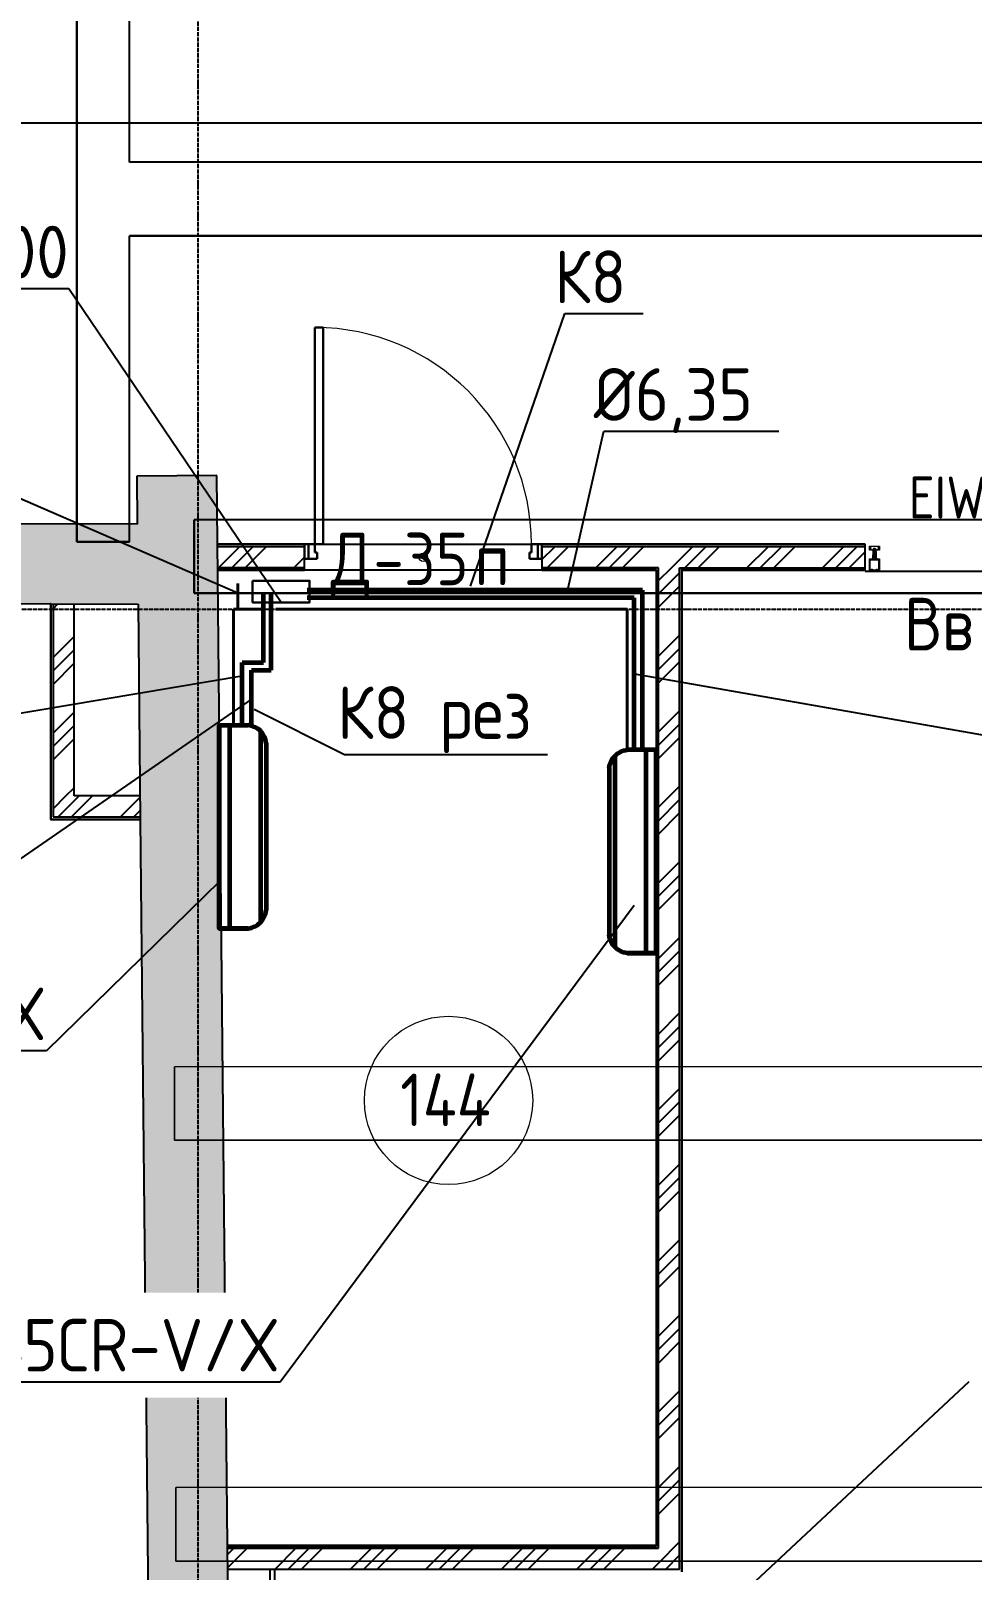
# Model space of a CAD drawing. Header units: millimetres. Extents: x -129048 to 476301, y -5853 to 215316.
# Drawn here: x 41614 to 46092, y 4039 to 11356 of the extents above; entities that cross this region are included whole.
import ezdxf
from ezdxf import colors
from ezdxf.entities.mleader import LeaderData, LeaderLine
from ezdxf.math import Vec2, Vec3

# ---------------------------------------------------------------- set-up
doc = ezdxf.new("R2010")
doc.units = ezdxf.units.MM
doc.linetypes.add('ADSK_Линия сетки', pattern=[25, 20, -2.5, 0, -2.5])
doc.linetypes.add('ADSK_Сверху', pattern=[4.5, 3, -1.5])
for name, color, linetype, lineweight in [('GAZLAITER', 1, 'Continuous', 40), ('Витраж', 251, 'Continuous', 18), ('Двери', 251, 'Continuous', 18), ('Дренаж', 36, 'Continuous', 40), ('Каркас', 7, 'Continuous', 18), ('Кондеи', 6, 'Continuous', 60), ('Марки', 7, 'Continuous', 20), ('Марки дверей', 7, 'Continuous', 20), ('Марки помещений', 7, 'Continuous', 20), ('Узлы', 7, 'Continuous', 18)]:
    doc.layers.add(name, color=color, linetype=linetype, lineweight=lineweight)
doc.layers.add('Стены внутренние', color=5, linetype='Continuous', lineweight=18, true_color=0x0000ff)
doc.layers.add('Стены штриховка', color=5, linetype='Continuous', lineweight=18, true_color=0x0000ff)
doc.layers.get('Витраж').off()
doc.styles.add('GOST Common_1', font='GOST Common_0.ttf', dxfattribs={"width": 0.9, "height": 200})
doc.styles.add('GOST Common_2', font='GOST Common_0.ttf', dxfattribs={"width": 0.9, "height": 250})
doc.styles.add('PIK', font='isocpeur.ttf', dxfattribs={"width": 0.9, "height": 250})
pattern_1 = [(45, (0, 0), (-179.6051, 179.6051), []), (45, (63.5, 0), (0, 359.2102), []), (45, (-63.5, 0), (0, 359.2102), [])]

# ---------------------------------------------------------------- blocks, each defined once
blk = doc.blocks.new('ADSK_БалкаЖБ_Прямоугольная - 350х280мм-843460-01 План 1-го этажа маркировочный')
at = {"layer": 'Каркас', "color": 253, "linetype": 'ADSK_Сверху', "true_color": 0xaaaaaa}
for p, q in [((-3601.1, 175), (-3601.1, -175)), ((-3601.1, 175), (3601.1, 175)), ((3601.1, -175), (3601.1, 175)), ((-3601.1, -175), (3601.1, -175))]:
    blk.add_line(p, q, dxfattribs=at)
at = {"layer": 'Каркас', "color": 253, "linetype": 'ADSK_Сверху', "true_color": 0xb2b2b2}
for p, q in [((-3601.1, -175), (-3601.1, 175)), ((3601.1, 175), (-3601.1, 175)), ((3601.1, 175), (3601.1, -175)), ((-3601.1, -175), (3601.1, -175))]:
    blk.add_line(p, q, dxfattribs=at)
blk = doc.blocks.new('ADSK_БалкаЖБ_Прямоугольная - 350х280мм-843461-01 План 1-го этажа маркировочный')
at = {"layer": 'Каркас', "color": 253, "linetype": 'ADSK_Сверху', "true_color": 0xaaaaaa}
for p, q in [((-3601.1, 175), (-3601.1, -175)), ((-3601.1, 175), (3601.1, 175)), ((3601.1, -175), (3601.1, 175)), ((-3601.1, -175), (3601.1, -175))]:
    blk.add_line(p, q, dxfattribs=at)
at = {"layer": 'Каркас', "color": 253, "linetype": 'ADSK_Сверху', "true_color": 0xb2b2b2}
for p, q in [((-3601.1, -175), (-3601.1, 175)), ((3601.1, 175), (-3601.1, 175)), ((3601.1, 175), (3601.1, -175)), ((-3601.1, -175), (3601.1, -175))]:
    blk.add_line(p, q, dxfattribs=at)
blk = doc.blocks.new('Прямоугольный импост - 48х116-1503859-01 План 1-го этажа маркировочный')
at = {"layer": 'Узлы', "color": 5, "true_color": 0x0000ff}
for p, q in [((-24, 76.5), (-24, 20.5)), ((24, 76.5), (-24, 76.5)), ((-21.5, 23), (-21.5, 74)), ((-21.5, 74), (-16.6, 74)), ((-7.6, 74), (7.6, 74)), ((16.6, 74), (21.5, 74)), ((21.5, 74), (21.5, 23)), ((24, 20.5), (24, 76.5)), ((-24, 20.5), (-18.1, 20.5)), ((-21, 23), (-21.5, 23)), ((-21, 26.1), (-21, 23)), ((-4.1, 26.8), (-20.2, 26.8)), ((-17.2, 24.3), (-15.8, 24.3)), ((-15.1, 72.4), (-15.1, 70.9)), ((-15.1, 70.9), (-9.2, 70.9)), ((-15, 20.5), (-11.8, 20.5)), ((-11, 21.3), (-11, 23.5)), ((-10.5, 24.3), (-10.5, 22.4)), ((-10.2, 24.3), (-5.9, 24.3)), ((-9.7, 21.7), (-8, 21.7)), ((-9.2, 70.9), (-9.2, 72.4)), ((-8, 21.7), (-8, 2.5)), ((-8, -14.1), (-8, 0)), ((-7.7, 2.2), (-6.7, 2.2)), ((-6.7, 0.3), (-7.7, 0.3)), ((-6.4, 2), (-6.4, 0.6)), ((-5.4, 5.1), (-5.4, 22.8)), ((-3.5, 5.1), (-5.4, 5.1)), ((-5.1, 23.5), (-5.1, 21.3)), ((-4.3, 20.5), (-0.8, 20.5)), ((-2.6, 23.8), (-2.6, 25.3)), ((2.6, 23.8), (-2.6, 23.8)), ((-2.5, -1.3), (-1.1, 4.3)), ((-0.8, 20.5), (0, 21.3)), ((0, 21.3), (0.8, 20.5)), ((0.8, 20.5), (4.3, 20.5)), ((1.1, 4.3), (2.5, -1.3)), ((2.6, 25.3), (2.6, 23.8)), ((5.4, 5.1), (3.5, 5.1)), ((20.2, 26.8), (4.1, 26.8)), ((5.1, 21.3), (5.1, 23.5)), ((5.4, 22.8), (5.4, 5.1)), ((5.9, 24.3), (10.2, 24.3)), ((6.4, 0.6), (6.4, 2)), ((6.7, 2.2), (7.7, 2.2)), ((7.7, 0.3), (6.7, 0.3)), ((8, 2.5), (8, 21.7)), ((8, 21.7), (9.7, 21.7)), ((8, -14.1), (8, 0)), ((9.2, 72.4), (9.2, 70.9)), ((9.2, 70.9), (15.1, 70.9)), ((10.5, 22.4), (10.5, 24.3)), ((11, 23.5), (11, 21.3)), ((11.8, 20.5), (15, 20.5)), ((15.1, 70.9), (15.1, 72.4)), ((15.8, 24.3), (17.2, 24.3)), ((18.1, 20.5), (24, 20.5)), ((21, 23), (21, 26.1)), ((21.5, 23), (21, 23)), ((-24, -20), (-24, -24.7)), ((-24, -27.3), (-24, -39.5)), ((-24, -39.5), (24, -39.5)), ((-21.4, -19.5), (-23.5, -19.5)), ((-23.2, -25.5), (-22.2, -25.5)), ((-22.7, -38.2), (-22.7, -27.8)), ((-22.7, -27.8), (-22, -27.8)), ((-7.4, -38.2), (-22.7, -38.2)), ((-22, -25.7), (-22.5, -25.7)), ((-21.8, -28), (-19.1, -32.6)), ((-18.3, -23.3), (-20.5, -23.3)), ((-18.9, -28.9), (-18.9, -25.5)), ((-18.9, -25.5), (-16, -25.5)), ((-17.4, -31.6), (-18.9, -28.9)), ((-5.7, -19.5), (-17.4, -19.5)), ((-14.5, -24), (-14.5, -22)), ((-14.5, -22), (-8.3, -22)), ((-8.3, -22), (-7.6, -22.7)), ((-6.9, -14.1), (-8, -14.1)), ((-0.4, -22.7), (-7.6, -22.7)), ((0, -38), (-7.4, -38.2)), ((-6.9, -14.1), (-6.6, -14.5)), ((-6.6, -14.5), (-6.2, -14.1)), ((-6.2, -14.1), (-4.3, -14.1)), ((-5.3, -19.1), (-5.7, -19.5)), ((-5, -19.5), (-5.3, -19.1)), ((5, -19.5), (-5, -19.5)), ((-2.4, -0.9), (-4.9, -3.8)), ((-4.9, -3.8), (-4.9, -14.1)), ((-4.9, -3.8), (4.9, -3.8)), ((-4.3, -14.1), (-3.9, -14.5)), ((-3.9, -14.5), (-3.6, -14.1)), ((-3.6, -14.1), (-2.5, -14.1)), ((-2.5, -14.1), (-2.5, -1.1)), ((2.4, -0.9), (-2.4, -0.9)), ((-0.4, -22.7), (0, -22.3)), ((0, -22.3), (0.4, -22.7)), ((15.9, -38.2), (0, -38)), ((7.6, -22.7), (0.4, -22.7)), ((4.9, -3.8), (2.4, -0.9)), ((2.5, -1.3), (2.5, -14.1)), ((2.5, -14.1), (3.6, -14.1)), ((3.6, -14.1), (3.9, -14.5)), ((3.9, -14.5), (4.3, -14.1)), ((4.3, -14.1), (6.2, -14.1)), ((4.9, -3.8), (4.9, -14.1)), ((5.3, -19.1), (5, -19.5)), ((5.7, -19.5), (5.3, -19.1)), ((17.4, -19.5), (5.7, -19.5)), ((6.2, -14.1), (6.6, -14.5)), ((6.6, -14.5), (6.9, -14.1)), ((8, -14.1), (6.9, -14.1)), ((7.6, -22.7), (8.3, -22)), ((8.3, -22), (14.5, -22)), ((14.5, -22), (14.5, -24)), ((22.7, -38.2), (15.9, -38.2)), ((16, -25.5), (18.9, -25.5)), ((17, -22), (17, -21.8)), ((18.9, -28.9), (17.4, -31.6)), ((20.5, -23.3), (18.3, -23.3)), ((18.9, -25.5), (18.9, -28.9)), ((19.1, -32.6), (21.8, -28)), ((23.5, -19.5), (21.4, -19.5)), ((21.8, -21.8), (21.8, -22)), ((22.5, -25.7), (22, -25.7)), ((22, -27.8), (22.7, -27.8)), ((22.2, -25.5), (23.2, -25.5)), ((22.7, -27.8), (22.7, -38.2)), ((24, -24.7), (24, -20)), ((24, -39.5), (24, -27.3))]:
    blk.add_line(p, q, dxfattribs=at)
at = {"layer": 'Узлы', "color": 5, "lineweight": 9, "true_color": 0x0000ff}
for p, q in [((0, 28.9), (-2.4, 26.5)), ((-2.4, 26.5), (-2.4, -0.9)), ((2.4, 26.5), (0, 28.9)), ((2.4, -0.9), (2.4, 26.5)), ((-8, -19.5), (-8, -14.1)), ((-6.3, -23.7), (-6.3, -22.7)), ((6.4, -23.7), (-6.3, -23.7)), ((-5.2, -27.2), (-5.2, -23.7)), ((-5.1, -27.3), (5.1, -27.3)), ((3.9, -28.1), (-3.9, -28.1)), ((-2.6, -27.2), (-2.6, -23.7)), ((-2.5, -14.1), (-2.5, -19.5)), ((2.5, -14.1), (2.5, -19.5)), ((2.6, -27.2), (2.6, -23.7)), ((5.2, -27.2), (5.2, -23.7)), ((6.4, -22.7), (6.4, -23.7)), ((8, -14.1), (8, -19.5))]:
    blk.add_line(p, q, dxfattribs=at)
at = {"layer": 'Узлы', "color": 5, "true_color": 0x0000ff}
for centre, radius, start, end in [((-16.6, 72.4), 1.52, 0, 90), ((-7.6, 72.4), 1.52, 90, 180), ((7.6, 72.4), 1.52, 0, 90), ((16.6, 72.4), 1.52, 90, 180), ((-20.2, 26.1), 0.762, 90, 180), ((-17.2, 23), 1.27, 90, 180), ((-16.2, 22.8), 2.29, 180, 225.18969), ((-18.1, 20.9), 0.381, 270, 45.18969), ((-15.8, 23), 1.27, 0, 90), ((-15, 20.9), 0.381, 134.81031, 270), ((-16.9, 22.8), 2.29, 314.81031, 0), ((-11.8, 21.3), 0.762, 270, 0), ((-10.2, 23.5), 0.762, 90, 180), ((-9.7, 22.4), 0.762, 180, 270), ((-7.7, 2.5), 0.254, 180, 270), ((-7.7, 0), 0.254, 90, 180), ((-6.9, 22.8), 1.52, 360, 90), ((-6.7, 2), 0.254, 360, 90), ((-6.7, 0.6), 0.254, 270, 360), ((-5.9, 23.5), 0.762, 0, 90), ((-4.3, 21.3), 0.762, 180, 270), ((-4.1, 25.3), 1.52, 360, 90), ((0, 4), 3.63, 17.50636, 162.49364), ((0, 4), 1.09, 15, 165), ((4.1, 25.3), 1.52, 90, 180), ((4.3, 21.3), 0.762, 270, 0), ((5.9, 23.5), 0.762, 90, 180), ((6.9, 22.8), 1.52, 90, 180), ((6.7, 2), 0.254, 90, 180), ((6.7, 0.6), 0.254, 180, 270), ((7.7, 2.5), 0.254, 270, 0), ((7.7, 0), 0.254, 0, 90), ((9.7, 22.4), 0.762, 270, 0), ((10.2, 23.5), 0.762, 0, 90), ((11.8, 21.3), 0.762, 180, 270), ((15.8, 23), 1.27, 90, 180), ((16.9, 22.8), 2.29, 180, 225.18969), ((15, 20.9), 0.381, 270, 45.18969), ((17.2, 23), 1.27, 0, 90), ((18.1, 20.9), 0.381, 134.81031, 270), ((16.2, 22.8), 2.29, 314.81031, 0), ((20.2, 26.1), 0.762, 0, 90), ((-23.5, -20), 0.508, 90, 180), ((-23.2, -24.7), 0.762, 180, 270), ((-22.5, -27.3), 1.52, 90, 180), ((-22.2, -26.8), 1.27, 288.66292, 90), ((-22, -26.8), 1.02, 270, 90), ((-19.5, -21.8), 2.29, 134.81031, 180), ((-20.5, -22), 1.27, 180, 270), ((-21.4, -19.9), 0.381, 314.81031, 90), ((-18.3, -32.1), 1.02, 210, 30), ((-18.3, -22), 1.27, 270, 0), ((-17.4, -19.9), 0.381, 90, 225.18969), ((-19.3, -21.8), 2.29, 0, 45.18969), ((-16, -24), 1.52, 270, 0), ((16, -24), 1.52, 180, 270), ((19.3, -21.8), 2.29, 134.81031, 180), ((18.3, -22), 1.27, 180, 270), ((18.3, -32.1), 1.02, 150, 330), ((17.4, -19.9), 0.381, 314.81031, 90), ((20.5, -22), 1.27, 270, 0), ((21.4, -19.9), 0.381, 90, 225.18969), ((22.2, -26.8), 1.27, 90, 251.33708), ((22, -26.8), 1.02, 90, 270), ((19.5, -21.8), 2.29, 0, 45.18969), ((22.5, -27.3), 1.52, 360, 90), ((23.2, -24.7), 0.762, 270, 0), ((23.5, -20), 0.508, 0, 90)]:
    blk.add_arc(centre, radius, start, end, dxfattribs=at)
at = {"layer": 'Узлы', "color": 5, "lineweight": 9, "true_color": 0x0000ff}
for centre, radius, start, end in [((-3.9, -26.7), 1.38, 200.94158, 339.07318), ((0, -23.9), 4.19, 234.28733, 305.71267), ((3.9, -26.7), 1.38, 200.94158, 339.07318)]:
    blk.add_arc(centre, radius, start, end, dxfattribs=at)
blk = doc.blocks.new('AC_Дверь_Однопольная - Д-35п 1130х2200h-1983217-01 План 1-го этажа маркировочный')
at = {"layer": 'Двери', "lineweight": 30}
for p, q in [((-515, 1092), (-475, 1092)), ((-515, 62), (-515, 1092)), ((-475, 1092), (-475, 62)), ((-565, 62), (-545, 62)), ((-565, -8), (-565, 62)), ((-545, 62), (-515, 62)), ((-545, -8), (-545, 62)), ((-545, 62), (-545, -8)), ((-475, 62), (-515, 62)), ((-515, 62), (-515, 22)), ((-515, 22), (-505, 22)), ((-505, 22), (-505, -8)), ((505, 22), (515, 22)), ((505, -8), (505, 22)), ((515, 62), (545, 62)), ((515, 22), (515, 62)), ((545, 62), (545, -8)), ((545, 62), (565, 62)), ((545, -8), (545, 62)), ((565, 62), (565, -8)), ((-545, -8), (-565, -8)), ((-505, -8), (-545, -8)), ((545, -8), (505, -8)), ((565, -8), (545, -8))]:
    blk.add_line(p, q, dxfattribs=at)
at = {"layer": 'Двери'}
blk.add_arc((-515, 62), 1030, 0, 90, dxfattribs=at)
blk = doc.blocks.new('ADSK_Марка_Помещение_ОдноЗначение - Номер-247393-01 План 1-го этажа маркировочный')
at = {"layer": 'Марки помещений'}
blk.add_circle((0, 0), 4, dxfattribs=at)
blk = doc.blocks.new('ADSK_Марка_Дверь - Марка типа и комментарии-2020407-01 План 1-го этажа маркировочный')
at = {"layer": 'Марки дверей', "lineweight": 9}
blk.add_circle((0, 0), 0.2, dxfattribs=at)
blk = doc.blocks.new('Наружний 45+')
for p, q in [((18255.9, 8700.3), (17289.9, 8700.3)), ((17289.9, 8700.3), (17289.9, 8563.2)), ((18255.9, 8651.7), (17289.9, 8651.7)), ((18228.3, 8504.7), (17317.6, 8504.7))]:
    blk.add_line(p, q)
for points in [[(17289.9, 8563.2), (17289.9, 8700.3), (18255.9, 8700.3), (18255.9, 8563.2)], [(18169.9, 8477), (17376, 8477)]]:
    blk.add_lwpolyline(points)
for centre, start, end in [((17385.7, 8572.7), 185.64924, 264.24405), ((18160.2, 8572.7), 275.75595, 354.35076)]:
    blk.add_arc(centre, 96.2, start, end)

msp = doc.modelspace()

# ---------------------------------------------------------------- hatches: boundary and pattern name
at = {"layer": 'Стены внутренние', "lineweight": 25, "true_color": 0x636466}
for points in [[(42500.60151, 9010.4205), (42498.23594, 9242.53148), (42118.25568, 9238.6589), (42120.57154, 9011.42503), (42124.44443, 9011.41479)], [(42184.95019, 2694.54182), (42564.93046, 2698.4144), (42500.60151, 9010.4205), (42120.57154, 9011.42503), (42184.91072, 2698.4144)]]:
    msp.add_hatch(color=251, dxfattribs=at).paths.add_polyline_path(points)
h = msp.add_hatch(color=251, dxfattribs=at)
h.paths.add_polyline_path([(42124.44443, 8631.41347), (42120.57154, 9011.42503), (40499.345, 9015.71042), (40498.34055, 8635.71174), (41177.43389, 8633.9167)])
h.paths.add_polyline_path([(39468.34415, 8638.43433), (39469.16357, 9018.433), (38130.34377, 9021.97239), (38129.33932, 8641.97372), (38772.84784, 8640.27274)])
h.paths.add_polyline_path([(36629.34456, 8645.93865), (36630.16398, 9025.93733), (31951.20223, 9038.30571), (31951.20223, 8658.30438), (35476.67781, 8648.9855)])
h = msp.add_hatch(dxfattribs=at)
h.set_pattern_fill('FP_3', color=251, style=0, pattern_type=2)
h.set_pattern_definition(pattern_1)
h.paths.add_polyline_path([(42915.345, 8803.79922), (42915.345, 8903.79922), (42501.68814, 8903.79922), (42502.82959, 8803.79922), (42564.93046, 8803.79922)])
h.paths.add_polyline_path([(45079.0026, 8803.79922), (45582.845, 8803.79922), (45582.845, 8903.79922), (44045.345, 8903.79922), (44045.345, 8803.79922), (44712.345, 8803.79922)])
h = msp.add_hatch(dxfattribs=at)
h.set_pattern_fill('FP_3', color=251, style=0, pattern_type=2)
h.set_pattern_definition(pattern_1)
h.paths.add_polyline_path([(44700.345, 4043.84524), (44700.345, 8803.79922), (44600.345, 8803.79922), (44600.345, 4043.84524)])
h = msp.add_hatch(dxfattribs=at)
h.set_pattern_fill('FP_3', color=251, style=0, pattern_type=2)
h.set_pattern_definition(pattern_1)
h.paths.add_polyline_path([(41819.77545, 7719.43061), (41819.77545, 8632.2188), (41719.77545, 8631.41347), (41719.77545, 7719.43061)])
h = msp.add_hatch(dxfattribs=at)
h.set_pattern_fill('FP_3', color=251, style=0, pattern_type=2)
h.set_pattern_definition(pattern_1)
h.paths.add_polyline_path([(42124.44443, 7619.43061), (42134.75808, 7619.43061), (42133.73892, 7719.43061), (41719.77545, 7719.43061), (41719.77545, 7619.43061), (41819.77545, 7619.43061)])
h = msp.add_hatch(dxfattribs=at)
h.set_pattern_fill('FP_3', color=251, style=0, pattern_type=2)
h.set_pattern_definition(pattern_1)
h.paths.add_polyline_path([(42750.345, 4043.84524), (42777.345, 4043.84524), (42777.345, 4143.84524), (42550.19932, 4143.84524), (42551.21847, 4043.84524), (42564.93046, 4043.84524)])
h = msp.add_hatch(dxfattribs=at)
h.set_pattern_fill('FP_3', color=251, style=0, pattern_type=2)
h.set_pattern_definition(pattern_1)
h.paths.add_polyline_path([(43406.90172, 4043.84524), (44600.345, 4043.84524), (44600.345, 4143.84524), (42777.345, 4143.84524), (42777.345, 4043.84524)])

# ---------------------------------------------------------------- linework, layer by layer
at = {"linetype": 'ADSK_Линия сетки', "lineweight": 25}
for p, q in [((42409.91035, -4984.78696), (42409.91035, 21668.8012)), ((-11086.22475, 8606.78828), (57141.71826, 8606.78828))]:
    msp.add_line(p, q, dxfattribs=at)
at = {"color": 251, "lineweight": 25, "true_color": 0x636466}
msp.add_lwpolyline([(771.12615, 10918.39612), (46719.85223, 10918.39612), (46719.85223, 20904.56631), (46033.2121, 20934.05859)], dxfattribs=at)
at = {"layer": 'GAZLAITER', "color": 5, "lineweight": 60, "ltscale": 10}
for p, q in [((42721.43489, 8354.29537), (42721.43489, 8676.41075)), ((44484.68624, 8661.02787), (42928.1084, 8661.02787)), ((44484.68624, 7938.1803), (44484.68624, 8661.02787)), ((42618.72256, 8055.74666), (42618.72256, 8354.29537)), ((42618.72256, 8354.29537), (42721.43489, 8354.29537))]:
    msp.add_line(p, q, dxfattribs=at)
at = {"layer": 'GAZLAITER', "lineweight": 60, "ltscale": 10}
for p, q in [((42757.31716, 8317.41217), (42757.31716, 8676.41075)), ((44523.4347, 8697.73246), (42928.1084, 8697.73246)), ((44523.4347, 7938.1803), (44523.4347, 8697.73246)), ((42664.2566, 8055.74666), (42664.2566, 8317.41217)), ((42664.2566, 8317.41217), (42757.31716, 8317.41217))]:
    msp.add_line(p, q, dxfattribs=at)
at = {"layer": 'GAZLAITER', "color": 251, "lineweight": 30, "ltscale": 10, "true_color": 0x636466}
msp.add_lwpolyline([(42668.66554, 8741.79922), (42940.10554, 8741.79922), (42940.10554, 8638.92196), (42668.66554, 8638.92196)], close=True, dxfattribs=at)
at = {"layer": 'Дренаж'}
for p, q in [((42599.2366, 8606.78828), (42599.2366, 8728.32315)), ((42578.87362, 8055.74666), (42578.87362, 8606.78828)), ((42578.87362, 8606.78828), (42599.2366, 8606.78828)), ((42707.59233, 8606.78828), (42599.2366, 8606.78828)), ((44451.25994, 8606.78828), (42778.92679, 8606.78828)), ((44451.25994, 7938.1803), (44451.25994, 8606.78828))]:
    msp.add_line(p, q, dxfattribs=at)
at = {"layer": 'Каркас', "color": 251, "linetype": 'ADSK_Сверху', "lineweight": 25, "true_color": 0x636466}
for p, q in [((41833.47939, 12772.44475), (41833.47939, 8926.99739)), ((41833.47939, 8926.99739), (41833.47939, 12772.44475)), ((42083.47939, 10732.35753), (42083.47939, 12772.44475)), ((42083.47939, 10732.35753), (42083.47939, 12772.44475)), ((49441.97798, 10732.35753), (42083.47939, 10732.35753)), ((49441.97798, 10732.35753), (42083.47939, 10732.35753)), ((42083.47939, 10382.35753), (49441.97798, 10382.35753)), ((49441.97798, 10382.35753), (42083.47939, 10382.35753)), ((42083.47939, 8926.99739), (42083.47939, 10382.35753)), ((42083.47939, 8926.99739), (42083.47939, 10382.35753)), ((42391.41247, 8682.35753), (42391.41247, 9032.35753)), ((42391.41247, 9032.35753), (42391.41247, 8682.35753)), ((49593.5392, 9032.35753), (42391.41247, 9032.35753)), ((49593.5392, 9032.35753), (42391.41247, 9032.35753)), ((41833.47939, 8926.99739), (42083.47939, 8926.99739)), ((42083.47939, 8926.99739), (41833.47939, 8926.99739)), ((42391.41247, 8682.35753), (49593.5392, 8682.35753)), ((49593.5392, 8682.35753), (42391.41247, 8682.35753))]:
    msp.add_line(p, q, dxfattribs=at)
at = {"layer": 'Стены внутренние', "color": 251, "lineweight": 25, "true_color": 0x636466}
for p, q in [((42498.23594, 9242.53148), (42118.25568, 9238.6589)), ((42118.25568, 9238.6589), (42120.57154, 9011.42503)), ((42550.07702, 4155.84524), (42498.23594, 9242.53148)), ((42120.57154, 9011.42503), (40499.345, 9015.71042)), ((42915.345, 8915.79922), (42501.56584, 8915.79922)), ((43005.345, 8915.79922), (43995.345, 8915.79922)), ((45582.845, 8915.79922), (44045.345, 8915.79922)), ((45582.845, 8791.79922), (45582.845, 8915.79922)), ((42502.82959, 8791.79922), (42915.345, 8791.79922)), ((42915.345, 8791.79922), (42915.345, 8845.79922)), ((44045.345, 8791.79922), (42915.345, 8791.79922)), ((44045.345, 8845.79922), (44045.345, 8791.79922)), ((44045.345, 8791.79922), (44588.345, 8791.79922)), ((44588.345, 8791.79922), (44588.345, 4155.84524)), ((44712.345, 8791.79922), (45582.845, 8791.79922)), ((44712.345, 4031.84524), (44712.345, 8791.79922)), ((40498.34055, 8635.71174), (41707.77545, 8632.51485)), ((41707.77545, 8632.51485), (41707.77545, 7607.43061)), ((41709.77545, 8632.50956), (42124.44443, 8631.41347)), ((41819.77545, 7719.43061), (41819.77545, 8632.2188)), ((42124.44443, 8631.41347), (42134.85999, 7609.43061)), ((42133.73892, 7719.43061), (41819.77545, 7719.43061)), ((41707.77545, 7607.43061), (42134.88038, 7607.43061)), ((42134.88038, 7607.43061), (42184.95019, 2694.54182)), ((44588.345, 4155.84524), (42550.07702, 4155.84524)), ((42564.93046, 2698.4144), (42550.0974, 4153.84524)), ((42551.21847, 4043.84524), (42750.345, 4043.84524)), ((42750.345, 4043.84524), (42750.345, 660.23165))]:
    msp.add_line(p, q, dxfattribs=at)
at = {"layer": 'Стены внутренние', "color": 251, "linetype": 'ADSK_Сверху', "lineweight": 25, "true_color": 0x636466}
for q in [(45582.845, 8790.79922), (47970.845, 8787.79922)]:
    msp.add_line((45582.845, 8787.79922), q, dxfattribs=at)
at = {"layer": 'Стены штриховка', "color": 251, "lineweight": 25, "true_color": 0x636466}
for p, q in [((42915.345, 8913.79922), (42501.58623, 8913.79922)), ((42915.345, 8903.79922), (42501.68814, 8903.79922)), ((45582.845, 8913.79922), (44045.345, 8913.79922)), ((45582.845, 8903.79922), (44045.345, 8903.79922)), ((42915.345, 8803.79922), (42502.70729, 8803.79922)), ((42915.345, 8793.79922), (42502.80921, 8793.79922)), ((44600.345, 8803.79922), (44045.345, 8803.79922)), ((44590.345, 8793.79922), (44045.345, 8793.79922)), ((44590.345, 4153.84524), (44590.345, 8793.79922)), ((44600.345, 4143.84524), (44600.345, 8803.79922)), ((44700.345, 8803.79922), (45582.845, 8803.79922)), ((44700.345, 4043.84524), (44700.345, 8803.79922)), ((44710.345, 4031.84524), (44710.345, 8803.79922)), ((44712.345, 8803.79922), (44712.345, 8791.79922)), ((45582.845, 8793.79922), (44712.345, 8793.79922)), ((41709.77545, 8632.50956), (41707.77545, 8632.51485)), ((41709.77545, 8632.50956), (41709.77545, 7607.43061)), ((41719.77545, 8632.48313), (41719.77545, 7619.43061)), ((41709.77545, 7619.43061), (41707.77545, 7619.43061)), ((41719.77545, 7619.43061), (42134.75808, 7619.43061)), ((41707.77545, 7609.43061), (42134.85999, 7609.43061)), ((42134.88038, 7607.43061), (42134.85999, 7609.43061)), ((42550.07702, 4155.84524), (42550.0974, 4153.84524)), ((42550.0974, 4153.84524), (44590.345, 4153.84524)), ((42550.19932, 4143.84524), (44600.345, 4143.84524)), ((42750.345, 4043.84524), (44700.345, 4043.84524)), ((42775.345, 660.23165), (42775.345, 4043.84524))]:
    msp.add_line(p, q, dxfattribs=at)

# ---------------------------------------------------------------- block references
at = {"layer": 'Витраж', "color": 251, "lineweight": 25, "true_color": 0x636466, "extrusion": (0, 0, -1), "rotation": 180}
msp.add_blockref('Прямоугольный импост - 48х116-1503859-01 План 1-го этажа маркировочный', (-45626.845, 8867.29922), dxfattribs=at)
at = {"layer": 'Двери', "color": 251, "lineweight": 25, "true_color": 0x636466}
msp.add_blockref('AC_Дверь_Однопольная - Д-35п 1130х2200h-1983217-01 План 1-го этажа маркировочный', (43480.345, 8853.79922), dxfattribs=at)
at = {"layer": 'Каркас', "color": 251, "linetype": 'ADSK_Сверху', "lineweight": 25, "true_color": 0x636466, "rotation": 180}
for name, p in [('ADSK_БалкаЖБ_Прямоугольная - 350х280мм-843461-01 План 1-го этажа маркировочный', (45899.27375, 6257.35753)), ('ADSK_БалкаЖБ_Прямоугольная - 350х280мм-843460-01 План 1-го этажа маркировочный', (45904.26947, 4257.35753))]:
    msp.add_blockref(name, p, dxfattribs=at)
at = {"layer": 'Кондеи', "rotation": 90}
msp.add_blockref('Наружний 45+', (51210.60224, -10200.19093), dxfattribs=at)
at = {"layer": 'Кондеи', "xscale": -1, "rotation": 270}
msp.add_blockref('Наружний 45+', (35888.07384, -10317.75729), dxfattribs=at)
at = {"layer": 'Марки дверей', "color": 251, "lineweight": 25, "true_color": 0x636466, "xscale": 99.99999999999993, "yscale": 99.99999999999993, "zscale": 99.99999999999993}
msp.add_blockref('ADSK_Марка_Дверь - Марка типа и комментарии-2020407-01 План 1-го этажа маркировочный', (43480.345, 8853.79922), dxfattribs=at)
at = {"layer": 'Марки помещений', "color": 251, "lineweight": 25, "true_color": 0x636466, "xscale": 99.99999999999993, "yscale": 99.99999999999993, "zscale": 99.99999999999993}
msp.add_blockref('ADSK_Марка_Помещение_ОдноЗначение - Номер-247393-01 План 1-го этажа маркировочный', (43601.23062, 6271.86868), dxfattribs=at)

# ---------------------------------------------------------------- texts
at = {"layer": 'Марки', "color": 251, "lineweight": 25, "true_color": 0x636466, "attachment_point": 1}
for s, insert, char_height, width, style in [('EIW30', (45789.73422, 9237.75083), 200, 779.24025, 'GOST Common_1'), ('Вв', (45768.58422, 8661.105), 250, 418.480875, 'GOST Common_2')]:
    msp.add_mtext(s, dxfattribs=dict(at, insert=insert, char_height=char_height, width=width, style=style))
at = {"layer": 'Марки дверей', "color": 251, "lineweight": 25, "true_color": 0x636466, "char_height": 250, "attachment_point": 1, "style": 'GOST Common_2'}
for s, insert, width in [('\\fGOST Common|b0|i0|c204|p34|;\\W.9;Д', (43040.51573, 8970.81232), 245.316375), ('-35', (43242.92198, 8970.81232), 584.4301875), ('\\fGOST Common|b0|i0|c204|p34|;\\W.9;п', (43725.1251, 8970.81232), 194.8100625)]:
    msp.add_mtext(s, dxfattribs=dict(at, insert=insert, width=width))
at = {"layer": 'Марки помещений', "color": 251, "lineweight": 25, "true_color": 0x636466, "insert": (43371.27336, 6399.59375), "char_height": 250, "width": 569.9998125, "attachment_point": 1, "style": 'GOST Common_2'}
msp.add_mtext('144', dxfattribs=at)

# ---------------------------------------------------------------- leaders
at = {"layer": 'GAZLAITER', "color": 18, "lineweight": 25, "ltscale": 10, "true_color": 0x000000}
ml = msp.add_multileader_mtext('Standard', dxfattribs=at)
ml.set_content('{\\C256;\\c0;Шахта2 200х200}', color=2, style='PIK')
ml.set_leader_properties()
ml.build(insert=Vec2(0, 0))
ml.multileader.update_dxf_attribs({"text_left_attachment_type": 6, "text_right_attachment_type": 6, "dogleg_length": 0.36, "arrow_head_size": 0.18})
ctx = ml.context
ctx.base_point, ctx.char_height, ctx.arrow_head_size, ctx.landing_gap_size, ctx.plane_origin = Vec3(39499.2854, 10129.58722), 250, 0.18, 0.09, Vec3(42804.38554, 8638.92196)
ctx.left_attachment, ctx.right_attachment, ctx.text_align_type = 6, 6, 2
notes = []
notes.append((ctx, [(1, (1, 1, 0), (41794.8254, 10129.58722), (-1, 0), 0.36, [(0, [(42804.38554, 8638.92196)], 0, [])])]))
ctx.mtext.insert, ctx.mtext.alignment, ctx.mtext.flow_direction = Vec3(41794.3754, 10429.58722), 3, 5
for ctx, leaders in notes:
    for number, flags, end, landing, length, lines in leaders:
        leader = LeaderData()
        leader.index, (leader.has_last_leader_line, leader.has_dogleg_vector, leader.attachment_direction) = number, flags
        leader.last_leader_point, leader.dogleg_vector, leader.dogleg_length = Vec3(end), Vec3(landing), length
        for number, points, colour, breaks in lines:
            line = LeaderLine()
            line.index, line.vertices, line.color, line.breaks = number, Vec3.list(points), colors.encode_raw_color(colour), breaks
            leader.lines.append(line)
        ctx.leaders.append(leader)

# ---------------------------------------------------------------- next in the draw order: leaders
ml = msp.add_multileader_mtext('Standard', dxfattribs=at)
ml.set_content('{\\C256;\\c0;%%C6,35}', color=1, style='PIK')
ml.set_leader_properties()
ml.build(insert=Vec2(0, 0))
ml.multileader.update_dxf_attribs({"text_left_attachment_type": 6, "text_right_attachment_type": 6, "dogleg_length": 0.36, "arrow_head_size": 0.18})
ctx = ml.context
ctx.base_point, ctx.char_height, ctx.arrow_head_size, ctx.landing_gap_size, ctx.plane_origin = Vec3(44339.67451, 9452.50714), 250, 0.18, 0.09, Vec3(44169.28454, 8706.32385)
ctx.left_attachment, ctx.right_attachment, ctx.text_align_type = 6, 6, 2
notes = []
notes.append((ctx, [(0, (1, 1, 0), (44339.31451, 9452.50714), (1, 0), 0.36, [(0, [(44169.28454, 8706.32385)], 0, [])])]))
ctx.mtext.insert, ctx.mtext.alignment, ctx.mtext.flow_direction = Vec3(45048.51451, 9752.50714), 3, 5
ctx.mtext.has_bg_fill, ctx.mtext.bg_color, ctx.mtext.bg_scale_factor, ctx.mtext.bg_transparency, ctx.mtext.use_window_bg_color = 1, -1027028792, 1.5, 0, 1
ml = msp.add_multileader_mtext('Standard', dxfattribs=at)
ml.set_content('12,7х1,14 мм', color=250, style='PIK')
ml.set_leader_properties()
ml.build(insert=Vec2(0, 0))
ml.multileader.update_dxf_attribs({"text_left_attachment_type": 6, "text_right_attachment_type": 6, "dogleg_length": 0.36, "arrow_head_size": 0.18})
ctx = ml.context
ctx.base_point, ctx.char_height, ctx.arrow_head_size, ctx.landing_gap_size, ctx.plane_origin = Vec3(46779.98981, 7896.82327), 250, 0.18, 0.09, Vec3(42377.51677, 5609.41513)
ctx.left_attachment, ctx.right_attachment = 6, 6
notes.append((ctx, [(1, (1, 1, 0), (46779.62981, 7896.82327), (1, 0), 0.36, [(0, [(44484.68624, 8299.60409)], 0, [])])]))
ctx.mtext.insert, ctx.mtext.flow_direction = Vec3(46780.07981, 8196.82327), 5
ctx.mtext.has_bg_fill, ctx.mtext.bg_color, ctx.mtext.bg_scale_factor, ctx.mtext.bg_transparency, ctx.mtext.use_window_bg_color = 1, -1027028792, 1.5, 0, 1
at = {"layer": 'Кондеи', "color": 18, "lineweight": 25, "ltscale": 10, "true_color": 0x000000}
ml = msp.add_multileader_mtext('Standard', dxfattribs=at)
ml.set_content('ND-IW-45СR-V/X', color=250, style='PIK')
ml.set_leader_properties()
ml.build(insert=Vec2(0, 0))
ml.multileader.update_dxf_attribs({"text_left_attachment_type": 6, "text_right_attachment_type": 6, "dogleg_length": 0.36, "arrow_head_size": 0.18})
ctx = ml.context
ctx.base_point, ctx.char_height, ctx.arrow_head_size, ctx.landing_gap_size, ctx.plane_origin = Vec3(39348.88133, 6508.29613), 250, 0.18, 0.09, Vec3(42515.0638, 7316.37501)
ctx.left_attachment, ctx.right_attachment, ctx.text_align_type = 6, 6, 2
notes.append((ctx, [(0, (1, 1, 0), (41689.42133, 6508.29613), (-1, 0), 0.36, [(0, [(42515.0638, 7316.37501)], 0, [])])]))
ctx.mtext.insert, ctx.mtext.alignment, ctx.mtext.flow_direction = Vec3(41688.97133, 6808.29613), 3, 5
ctx.mtext.has_bg_fill, ctx.mtext.bg_color, ctx.mtext.bg_scale_factor, ctx.mtext.bg_transparency, ctx.mtext.use_window_bg_color = 1, -1027028792, 1.5, 0, 1
for ctx, leaders in notes:
    for number, flags, end, landing, length, lines in leaders:
        leader = LeaderData()
        leader.index, (leader.has_last_leader_line, leader.has_dogleg_vector, leader.attachment_direction) = number, flags
        leader.last_leader_point, leader.dogleg_vector, leader.dogleg_length = Vec3(end), Vec3(landing), length
        for number, points, colour, breaks in lines:
            line = LeaderLine()
            line.index, line.vertices, line.color, line.breaks = number, Vec3.list(points), colors.encode_raw_color(colour), breaks
            leader.lines.append(line)
        ctx.leaders.append(leader)

# ---------------------------------------------------------------- next in the draw order: leaders
at = {"layer": 'GAZLAITER', "color": 18, "lineweight": 25, "ltscale": 10, "true_color": 0x000000}
ml = msp.add_multileader_mtext('Standard', dxfattribs=at)
ml.set_content('{\\C256;\\c0;К8}', color=2, style='PIK')
ml.set_leader_properties()
ml.build(insert=Vec2(0, 0))
ml.multileader.update_dxf_attribs({"text_left_attachment_type": 6, "text_right_attachment_type": 6, "dogleg_length": 0.36, "arrow_head_size": 0.18})
ctx = ml.context
ctx.base_point, ctx.char_height, ctx.arrow_head_size, ctx.landing_gap_size, ctx.plane_origin = Vec3(44153.88993, 10012.05067), 250, 0.18, 0.09, Vec3(43705.89589, 8715.88427)
ctx.left_attachment, ctx.right_attachment, ctx.text_align_type = 6, 6, 2
notes = []
notes.append((ctx, [(0, (1, 1, 0), (44153.52993, 10012.05067), (1, 0), 0.36, [(0, [(43705.89589, 8715.88427)], 0, [])])]))
ctx.mtext.insert, ctx.mtext.alignment, ctx.mtext.flow_direction = Vec3(44446.47993, 10312.05067), 3, 5
at = {"layer": 'Кондеи', "color": 18, "lineweight": 25, "ltscale": 10, "true_color": 0x000000}
ml = msp.add_multileader_mtext('Standard', dxfattribs=at)
ml.set_content('ND-IW-45СR-V/X', color=250, style='PIK')
ml.set_leader_properties()
ml.build(insert=Vec2(0, 0))
ml.multileader.update_dxf_attribs({"text_left_attachment_type": 6, "text_right_attachment_type": 6, "dogleg_length": 0.36, "arrow_head_size": 0.18})
ctx = ml.context
ctx.base_point, ctx.char_height, ctx.arrow_head_size, ctx.landing_gap_size, ctx.plane_origin = Vec3(40459.31708, 4933.46785), 250, 0.18, 0.09, Vec3(44588.345, 7198.80864)
ctx.left_attachment, ctx.right_attachment, ctx.text_align_type = 6, 6, 2
notes.append((ctx, [(1, (1, 1, 0), (42799.85708, 4933.46785), (-1, 0), 0.36, [(0, [(44484.68624, 7198.80864)], 0, [])])]))
ctx.mtext.insert, ctx.mtext.alignment, ctx.mtext.flow_direction = Vec3(42799.40708, 5233.46785), 3, 5
ctx.mtext.has_bg_fill, ctx.mtext.bg_color, ctx.mtext.bg_scale_factor, ctx.mtext.bg_transparency, ctx.mtext.use_window_bg_color = 1, -1027028792, 1.5, 0, 1
for ctx, leaders in notes:
    for number, flags, end, landing, length, lines in leaders:
        leader = LeaderData()
        leader.index, (leader.has_last_leader_line, leader.has_dogleg_vector, leader.attachment_direction) = number, flags
        leader.last_leader_point, leader.dogleg_vector, leader.dogleg_length = Vec3(end), Vec3(landing), length
        for number, points, colour, breaks in lines:
            line = LeaderLine()
            line.index, line.vertices, line.color, line.breaks = number, Vec3.list(points), colors.encode_raw_color(colour), breaks
            leader.lines.append(line)
        ctx.leaders.append(leader)

# ---------------------------------------------------------------- next in the draw order: leaders
at = {"layer": 'GAZLAITER', "color": 18, "lineweight": 25, "ltscale": 10, "true_color": 0x000000}
ml = msp.add_multileader_mtext('Standard', dxfattribs=at)
ml.set_content('{\\C256;\\c0;%%C6,35}', color=1, style='PIK')
ml.set_leader_properties()
ml.build(insert=Vec2(0, 0))
ml.multileader.update_dxf_attribs({"text_left_attachment_type": 6, "text_right_attachment_type": 6, "dogleg_length": 0.36, "arrow_head_size": 0.18})
ctx = ml.context
ctx.base_point, ctx.char_height, ctx.arrow_head_size, ctx.landing_gap_size, ctx.plane_origin = Vec3(40680.92657, 7301.34784), 250, 0.18, 0.09, Vec3(42677.49873, 8189.47616)
ctx.left_attachment, ctx.right_attachment, ctx.text_align_type = 6, 6, 2
notes = []
notes.append((ctx, [(1, (1, 1, 0), (41390.21657, 7301.34784), (-1, 0), 0.36, [(0, [(42664.2566, 8179.25004)], 0, [])])]))
ctx.mtext.insert, ctx.mtext.alignment, ctx.mtext.flow_direction = Vec3(41389.76657, 7601.34784), 3, 5
ctx.mtext.has_bg_fill, ctx.mtext.bg_color, ctx.mtext.bg_scale_factor, ctx.mtext.bg_transparency, ctx.mtext.use_window_bg_color = 1, -1027028792, 1.5, 0, 1
ml = msp.add_multileader_mtext('Standard', dxfattribs=at)
ml.set_content('12,7х1,14 мм', color=250, style='PIK')
ml.set_leader_properties()
ml.build(insert=Vec2(0, 0))
ml.multileader.update_dxf_attribs({"text_left_attachment_type": 6, "text_right_attachment_type": 6, "dogleg_length": 0.36, "arrow_head_size": 0.18})
ctx = ml.context
ctx.base_point, ctx.char_height, ctx.arrow_head_size, ctx.landing_gap_size, ctx.plane_origin = Vec3(42846.49134, 3412.40607), 250, 0.18, 0.09, Vec3(43968.98286, 2244.92339)
ctx.left_attachment, ctx.right_attachment, ctx.text_align_type = 6, 6, 2
notes.append((ctx, [(0, (1, 1, 0), (44444.53134, 3412.40607), (-1, 0), 0.36, [(0, [(46076.15233, 4935.11234)], 0, [])])]))
ctx.mtext.insert, ctx.mtext.alignment, ctx.mtext.flow_direction = Vec3(44444.08134, 3712.40607), 3, 5
ctx.mtext.has_bg_fill, ctx.mtext.bg_color, ctx.mtext.bg_scale_factor, ctx.mtext.bg_transparency, ctx.mtext.use_window_bg_color = 1, -1027028792, 1.5, 0, 1
for ctx, leaders in notes:
    for number, flags, end, landing, length, lines in leaders:
        leader = LeaderData()
        leader.index, (leader.has_last_leader_line, leader.has_dogleg_vector, leader.attachment_direction) = number, flags
        leader.last_leader_point, leader.dogleg_vector, leader.dogleg_length = Vec3(end), Vec3(landing), length
        for number, points, colour, breaks in lines:
            line = LeaderLine()
            line.index, line.vertices, line.color, line.breaks = number, Vec3.list(points), colors.encode_raw_color(colour), breaks
            leader.lines.append(line)
        ctx.leaders.append(leader)

# ---------------------------------------------------------------- next in the draw order: leaders
ml = msp.add_multileader_mtext('Standard', dxfattribs=at)
ml.set_content('12,7х1,14 мм', color=250, style='PIK')
ml.set_leader_properties()
ml.build(insert=Vec2(0, 0))
ml.multileader.update_dxf_attribs({"text_left_attachment_type": 6, "text_right_attachment_type": 6, "dogleg_length": 0.36, "arrow_head_size": 0.18})
ctx = ml.context
ctx.base_point, ctx.char_height, ctx.arrow_head_size, ctx.landing_gap_size, ctx.plane_origin = Vec3(39233.33481, 7988.70149), 250, 0.18, 0.09, Vec3(41216.29436, 9147.4786)
ctx.left_attachment, ctx.right_attachment, ctx.text_align_type = 6, 6, 2
notes = []
notes.append((ctx, [(0, (1, 1, 0), (40831.37481, 7988.70149), (-1, 0), 0.36, [(0, [(42627.5653, 8289.45381)], 0, [])])]))
ctx.mtext.insert, ctx.mtext.alignment, ctx.mtext.flow_direction = Vec3(40830.92481, 8288.70149), 3, 5
ctx.mtext.has_bg_fill, ctx.mtext.bg_color, ctx.mtext.bg_scale_factor, ctx.mtext.bg_transparency, ctx.mtext.use_window_bg_color = 1, -1027028792, 1.5, 0, 1
ml = msp.add_multileader_mtext('Standard', dxfattribs=at)
ml.set_content('{\\C256;\\c0;К8 рез}', color=2, style='PIK')
ml.set_leader_properties()
ml.build(insert=Vec2(0, 0))
ml.multileader.update_dxf_attribs({"text_left_attachment_type": 6, "text_right_attachment_type": 6, "dogleg_length": 0.36, "arrow_head_size": 0.18})
ctx = ml.context
ctx.base_point, ctx.char_height, ctx.arrow_head_size, ctx.landing_gap_size, ctx.plane_origin = Vec3(43106.72861, 7915.52733), 250, 0.18, 0.09, Vec3(42676.30171, 8132.21894)
ctx.left_attachment, ctx.right_attachment, ctx.text_align_type = 6, 6, 2
notes.append((ctx, [(0, (1, 1, 0), (43106.36861, 7915.52733), (1, 0), 0.36, [(0, [(42676.30171, 8132.21894)], 0, [])])]))
ctx.mtext.insert, ctx.mtext.alignment, ctx.mtext.flow_direction = Vec3(43995.56861, 8240.52733), 3, 5
for ctx, leaders in notes:
    for number, flags, end, landing, length, lines in leaders:
        leader = LeaderData()
        leader.index, (leader.has_last_leader_line, leader.has_dogleg_vector, leader.attachment_direction) = number, flags
        leader.last_leader_point, leader.dogleg_vector, leader.dogleg_length = Vec3(end), Vec3(landing), length
        for number, points, colour, breaks in lines:
            line = LeaderLine()
            line.index, line.vertices, line.color, line.breaks = number, Vec3.list(points), colors.encode_raw_color(colour), breaks
            leader.lines.append(line)
        ctx.leaders.append(leader)

# ---------------------------------------------------------------- next in the draw order: leaders
ml = msp.add_multileader_mtext('Standard', dxfattribs=at)
ml.set_content('{\\C256;\\c0;В стояк канализации}', color=2, style='PIK')
ml.set_leader_properties()
ml.build(insert=Vec2(0, 0))
ml.multileader.update_dxf_attribs({"text_right_attachment_type": 6, "dogleg_length": 0.36, "arrow_head_size": 0.18})
ctx = ml.context
ctx.base_point, ctx.char_height, ctx.arrow_head_size, ctx.landing_gap_size, ctx.plane_origin = Vec3(38524.53675, 9294.77477), 250, 0.18, 0.09, Vec3(42599.2366, 8682.35753)
ctx.right_attachment, ctx.text_align_type = 6, 2
notes = []
notes.append((ctx, [(0, (1, 1, 0), (41551.32675, 9138.52477), (-1, 0), 0.36, [(0, [(42599.2366, 8682.35753)], 0, [])])]))
ctx.mtext.insert, ctx.mtext.alignment, ctx.mtext.flow_direction = Vec3(41550.87675, 9438.52477), 3, 5
for ctx, leaders in notes:
    for number, flags, end, landing, length, lines in leaders:
        leader = LeaderData()
        leader.index, (leader.has_last_leader_line, leader.has_dogleg_vector, leader.attachment_direction) = number, flags
        leader.last_leader_point, leader.dogleg_vector, leader.dogleg_length = Vec3(end), Vec3(landing), length
        for number, points, colour, breaks in lines:
            line = LeaderLine()
            line.index, line.vertices, line.color, line.breaks = number, Vec3.list(points), colors.encode_raw_color(colour), breaks
            leader.lines.append(line)
        ctx.leaders.append(leader)

doc.saveas('drawing.dxf')
